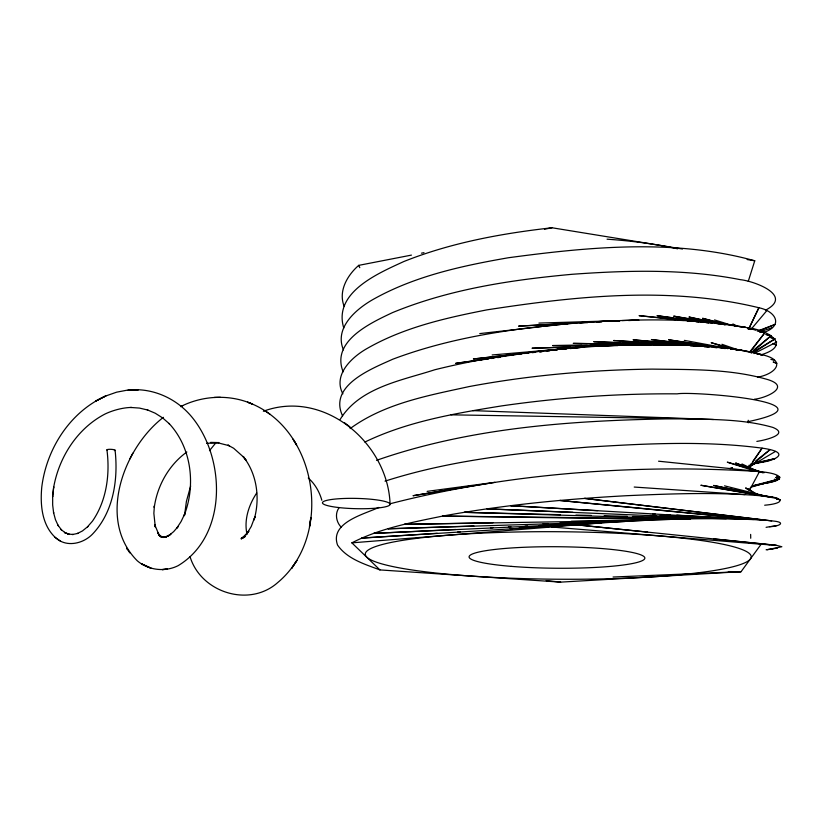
<?xml version="1.0" encoding="UTF-8"?>
<svg xmlns="http://www.w3.org/2000/svg" width="823" height="823" viewBox="0 0 823 823"><rect width="100%" height="100%" fill="white"/><g stroke="black" fill="none" stroke-linecap="round" stroke-linejoin="round"><path stroke-width="1.23" d="M52.672 496.156L52.6 496.814L53.721 486.805L52.672 496.156L52.662 505.003L53.66 513.171L53.505 512.41L55.45 519.642L58.279 525.815L57.898 525.064L61.499 529.981L60.953 529.343L65.223 532.882L64.554 532.399L69.369 534.466L64.554 532.399M184.506 515.64L186.42 501.32L190.658 486.012M53.649 487.401C59.009 457.146 77.362 428.361 105.015 414.031C112.165 410.584 122.339 407.601 131.341 407.447L130.713 407.467L139.457 408.074L147.924 410.08L147.194 409.803L155.228 413.218L162.707 417.961L169.497 423.927L168.993 423.413C191.625 447.619 195.997 485.261 184.105 515.537L184.722 513.953L181.081 521.545L176.801 528.119L178.262 526.36L173.663 531.637L168.725 535.68L170.906 534.168L165.948 536.894L168.427 535.917L163.571 537.368L166.318 536.935L161.658 537.182L164.693 537.398L160.32 536.524L163.366 537.501L159.353 535.557L162.131 537.275L158.541 534.302L160.763 536.606L157.635 532.646L159.127 535.259L154.693 524.56L155.3 527.029L153.86 513.315L154.405 505.857L154.261 507.441C157.265 485.663 168.91 464.933 186.842 452.012M748.261 281.373L754.753 260.778C674.767 238.639 589.515 246.838 508.367 257.753C462.187 265.798 415.183 275.942 373.879 298.996C356.554 308.656 333.953 327.585 343.458 349.878M760.565 354.97C793.115 345.444 767.962 329.93 748.416 327.935C693.059 317.267 636.138 319.149 580.164 322.667C516.731 327.966 452.65 336.648 392.787 359.209C371.934 368.632 328.202 385.452 342.605 415.934M340.177 419.401C359.63 387.396 401.706 380.504 434.719 369.774C497.174 354.188 561.523 347.244 625.758 344.94C671.465 344.353 718.232 343.14 762.787 354.878C787.467 360.68 775.287 374.187 757.623 377.16M163.417 417.323C123.337 448.144 96.744 520.157 137.276 560.792C148.377 570.298 164.96 572.242 178.015 565.73C228.743 535.392 225.8 454.8 189.557 414.339L189.125 413.897C173.818 397.139 150.804 387.499 128.059 390.123L138.346 389.783L127.431 390.123L116.578 392.18L105.601 396.038C69.945 411.984 46.5 448.936 41.778 487.062C40.101 504.581 41.767 525.115 55.594 537.728C66.632 548.046 84.327 543.55 93.534 533.016C113.646 511.042 118.286 478.904 115.086 450.253M748.601 329.303L758.878 307.73C776.315 311.372 783.815 326.011 763.188 332.646M748.951 328.377L758.878 307.73C669.963 286.085 576.265 296.043 486.856 309.88C446.045 317.884 404.474 327.266 367.984 347.985C352.491 356.482 332.543 374.475 342.872 393.847M132.812 453.195L129.777 459.008M749.815 489.685L759.495 471.589C782.91 473.534 788.578 480.529 761.46 483.821M338.994 507.832C334.591 513.891 336.298 522.379 341.442 527.42M256.704 492.998C248.844 504.9 243.855 519.776 246.972 534.055M748.591 467.485L751.43 463.411M752.86 461.374L762.088 448.144C793.701 452.485 774.268 461.713 755.771 463.04M767.139 549.754L781.85 546.739L776.161 545.258L761.131 544.24L741.091 571.666L560.658 582.128L379.938 569.917C364.733 564.187 347.255 559.054 337.553 545.093C329.498 522.523 364.363 514.231 378.837 507.421M209.484 450.665L215.965 442.692M749.928 352.439L764.845 332.708L759.866 331.679M749.928 351.688L764.845 332.708L759.845 331.803M750.885 329.529L766.635 310.857M411.438 255.109L358.725 265.366C347.399 275.191 338.16 290.992 344.096 306.177M751.214 353.067L771.079 335.712L766.09 334.447M749.804 466.867L769.937 449.728L755.792 460.87M753.251 350.444L771.079 335.712L766.1 334.58M350.135 428.598C384.67 403.311 428.351 395.513 469.285 386.543C529.59 375.267 590.945 369.866 652.269 369.116C690.981 369.64 730.783 368.694 768.27 379.732C791.726 387.252 764.66 398.435 754.362 399.227M754.053 352.398L775.019 338.829L771.388 337.687M752.057 352.748L775.019 338.829L770.102 337.43M749.084 467.032L775.441 451.436M765.493 310.199C793.958 295.529 753.95 281.024 740.422 279.686C685.075 268.74 628.062 270.263 572.057 274.296C511.083 279.892 449.43 289.151 392.499 312.617C370.803 322.873 330.764 341.164 343.16 371.831M379.938 569.917L351.863 542.851C380.082 528.294 411.798 522.41 442.63 516.083C503.439 504.921 565.123 499.047 626.817 495.693C672.463 493.697 718.356 491.907 763.929 496.074C784.268 497.339 785.986 503.378 764.67 505.219M105.601 396.038L95.746 401.058L105.961 395.863M753.95 353.592L776.706 341.998M364.867 442.064C407.57 421.438 454.996 413.413 501.444 405.934C559.619 397.53 618.443 393.394 677.226 393.857C690.888 391.018 840.088 402.231 748.261 421.623M181.132 406.356C203.127 395.359 229.987 394.124 252.568 404.155L247.528 402.169C268.555 409.607 285.982 425.625 296.609 445.078L293.06 439.143M180.576 406.634L182.819 405.523M245.326 536.606L241.149 538.489L245.089 536.071L241.252 538.983L248.906 531.216L246.17 534.847L251.252 526.473L254.965 516.638L254.029 519.961C260.253 498.717 257.167 474.079 243.166 456.518L245.871 459.954L243.166 456.518M758.425 331.227L775.019 324.457L757.304 331.144M376.512 460.345C473.842 426.304 578.59 420.1 680.93 418.65C711.607 419.617 743.118 418.866 772.869 427.415C790.841 434.667 762.499 440.675 756.841 441.385M759.629 331.947L771.748 327.821M385.02 481.146C450.778 460.078 519.992 452.64 588.527 447.064C646.24 443.638 704.581 440.521 762.088 448.144L749.28 467.341L748.796 466.168M263.36 411.253C323.748 388.878 387.88 442.795 390.071 503.964M243.413 537.44L241.489 538.036L243.711 537.563M389.835 503.83C509.921 472.875 635.891 463.73 759.495 471.589L658.565 461.199M750.339 487.401L779.515 478.832L775.955 477.556M753.775 485.498L779.515 478.832L775.873 477.669M752.747 464.121L774.927 458.648L753.724 463.246M751.883 486.455L776.83 480.354L774.505 479.264M769.484 526.689C779.916 526.453 787.055 521.967 771.624 520.887L584.567 498.399L771.624 520.887M730.011 468.39L732.511 467.845M729.878 468.626L732.357 468.102M752.201 463.966L769.567 460.355M754.814 485.375L772.097 481.815M421.479 253.155L423.989 252.671M544.487 229.226L552.017 227.765L682.524 249.019M471.888 485.786L413.033 495.713L494.952 482.309L427.137 491.372M766.09 527.327L776.562 525.599M766.12 549.785L777.478 548.087M535.619 351.678L455.654 363.365L488.718 358.838M206.635 443.35L218.897 442.579L210.451 442.496L216.994 442.589L229.463 445.768L227.878 445.089L233.639 448.247L243.711 457.218M491.259 358.489L493.81 358.139M497.627 357.624L500.168 357.275M545.947 351.01L549.764 350.485M552.305 350.135L559.938 349.096L473.359 358.972L521.792 353.777M479.758 333.593L541.555 326.628M544.085 326.34L568.045 323.645M552.017 227.765C501.608 233.434 451.117 242.682 403.826 261.529C378.559 273.185 332.852 292.33 343.767 327.996M524.344 353.499L528.16 353.088M531.987 352.676L534.538 352.409M547.285 351.04L549.826 350.763M554.928 350.217L557.48 349.95M562.572 349.405L566.399 348.993M570.216 348.582L584.237 347.08L492.144 354.96M773.692 548.56L770.575 548.848M351.863 542.851L551.513 526.998C622.023 520.794 692.976 516.309 763.734 520.115L559.825 500.466L753.498 519.478L676.815 515.126M242.271 537.563L244.102 537.44M437.208 533.304L361.719 538.077L576.367 524.807L647.629 532.1M457.681 532.008L460.242 531.853M510.137 528.695L512.698 528.531M519.097 528.129L600.985 522.955L373.776 533.366L455.819 529.477M615.913 320.641L518.593 326.124L544.178 324.828M546.739 324.694L559.537 324.056M563.374 323.861L573.61 323.346M579.999 323.017L587.684 322.626M596.634 322.174L601.757 321.916M611.993 321.402L619.668 321.011M628.618 320.559L638.854 320.044L622.198 320.548M490.436 527.841L492.998 527.718M508.377 526.987L510.949 526.864M525.043 526.195L527.605 526.072M539.147 525.527L625.038 521.453L388.045 528.788L473.904 525.979M613.053 577.026L741.091 571.666L728.417 571.574M631.498 344.775L532.008 348.232L570.473 347.039M543.098 523.726L548.221 523.562M559.763 523.181L648.185 520.301L404.381 524.354L492.967 522.718M538.911 323.089L619.637 320.631M575.606 346.884L594.844 346.288M601.253 346.092L617.929 345.578M628.186 345.259L653.832 344.467L552.593 345.567L581.892 345.351M214.237 397.437L220.43 397.314M571.285 521.278L670.138 519.457L442.63 516.083L690.62 518.943L464.151 512.328L560.494 514.684M595.903 345.249L674.901 344.683L573.25 343.386L587.283 343.623M589.834 343.664L635.757 344.426M653.616 344.724L694.447 345.403L593.722 341.699L620.48 342.8M450.994 414.833L695.558 418.876M575.915 515.064L591.326 515.435M604.175 515.754L627.301 516.319M632.434 516.443L726.215 518.737L486.918 508.861L572.88 512.297M472.711 410.615L713.5 419.493M649.872 515.363L656.281 515.62M660.128 515.774L740.967 519.004L510.671 505.713L597.57 510.641M623.032 342.903L639.605 343.592M644.697 343.798L659.995 344.436M667.638 344.744L680.384 345.269M690.579 345.691L699.499 346.061M704.601 346.267L712.245 346.586L613.732 340.506L659.48 343.572M652.536 513.758L655.087 513.902M666.589 514.55L670.426 514.766M663.297 343.829L672.196 344.426M677.278 344.765L684.901 345.279M689.983 345.619L696.34 346.041M709.045 346.894L703.963 346.555L707.718 346.884M715.393 347.316L728.108 348.17L633.041 339.796L673.543 343.644M634.204 487.051L744.887 494.582M551.513 526.998L761.131 544.24M676.074 343.88L682.401 344.477M684.931 344.724L689.993 345.197M693.789 345.557L698.861 346.041M722.903 348.324L725.433 348.561M730.495 349.045L741.893 350.125L730.413 348.787M704.323 322.204L639.07 315.651L675.806 319.674M706.875 322.462L711.998 322.976M715.835 323.357L720.948 323.871M723.51 324.128L732.47 325.034M713.798 538.88L776.161 545.258M576.367 524.807L769.803 544.703M560.658 582.128L546.174 580.565M679.613 320.096L683.409 320.507M687.215 320.929L691.011 321.34M696.083 321.896L698.614 322.174M734.095 326.062L736.626 326.34M739.157 326.618L745.494 327.307L734.116 325.815M727.871 348.489L651.384 339.56L676.599 342.728M679.119 343.037L690.456 344.467M692.976 344.775L696.762 345.259M700.538 345.732L703.058 346.041M706.844 346.524L709.364 346.833M714.405 347.471L716.926 347.79M745.905 351.421L753.467 352.378L742.068 350.68M712.625 322.986L657.001 315.672L673.337 318.007M716.422 323.48L718.942 323.82M722.738 324.313L725.269 324.653M729.065 325.147L731.585 325.476M675.858 318.367L690.939 320.528M693.45 320.888L697.225 321.433M699.735 321.793L702.256 322.153M706.021 322.688L708.541 323.048M747.51 328.634L756.306 329.889L747.541 328.428M728.129 348.613L668.554 339.765L697.451 344.395M730.659 348.983L733.19 349.364M735.731 349.734L738.262 350.114M699.972 344.796L702.482 345.197M704.992 345.609L707.502 346.01M756.502 353.869L762.787 354.878L757.808 353.952M747.15 259.543L754.753 260.778M720.002 323.851L673.677 316.145L697.41 320.456M722.512 324.262L725.012 324.684M773.157 497.411L700.857 485.261L777.91 498.594L713.603 485.447L758.096 495.045M68.659 534.148L67.928 534.024L73.175 534.508L72.517 534.518L78.01 533.366L77.413 533.499L82.444 530.948L87.917 526.504L87.495 526.843L92.413 521.216C106.692 500.621 110.087 474.264 106.939 449.852M699.91 320.908L702.4 321.361M704.9 321.814L707.399 322.266M684.355 340.372L727.923 348.427M730.423 348.89L732.912 349.353M726.267 324.746L688.933 317.03L707.605 321.279M776.624 499.036L780.338 499.839L776.614 498.903M724.528 485.837L770.41 497.349M727.501 324.632L702.595 318.306L724.693 324.571M737.964 350.176L711.154 342.687L729.435 348.407M770.853 359.363L774.515 360.381M764.114 472.721L727.295 462.166L750.37 469.532M776.387 476.229L780.07 477.289M714.539 319.921L732.686 325.589M773.291 362.141L776.943 363.282L773.353 362.038M721.925 344.292L738.663 350.073M762.911 472.844L735.628 462.999L747.397 467.958M774.474 479.367L776.83 480.354M741.996 463.966L759.413 472.165M732.881 323.953L737.449 326.186M772.787 343.51L776.202 345.187M758.919 495.127L745.628 487.905L748.724 490.189M54.915 537.254L60.593 541.195M264.636 410.523L269.954 414.247M349.96 426.88L344.446 422.693M754.598 493.553L748.693 488.78L750.082 490.765M308.265 478.019C314.931 483.842 319.458 491.825 321.844 500.281M129.808 552.902L126.691 548.231L127.544 549.507M293.399 439.729C321.114 482.741 318.655 548.375 277.835 582.468C249.338 607.971 200.874 592.632 190.02 556.615M358.725 265.366L359.785 267.681M748.21 420.255L748.272 422.816M749.167 465.149L749.228 467.711M750.648 534.405L750.73 538.252M107.443 450.222A4.074 0.71 2.8 0 1 108.513 449.368A4.074 0.71 2.8 0 1 113.79 449.656A4.074 0.71 2.8 0 1 114.387 450.603M607.076 239.184A187.099 51.108 -0.3 0 1 677.689 248.824M310.878 517.513L309.499 526.463L310.878 517.513M296.866 560.545L291.579 568.446L296.866 560.545M542.131 351.524L539.59 351.874L542.182 351.586M167.151 569.135L162.234 569.588L167.151 569.135M150.846 568.096L141.546 563.878L150.846 568.096M456.179 574.938A193.035 23.764 0.4 0 0 751.142 557.5A193.035 23.764 0.4 0 0 467.351 533.89A193.035 23.764 0.4 0 0 456.179 574.938M338.119 507.482A33.856 5.144 1.3 0 0 390.102 504.499A33.856 5.144 1.3 0 0 340.66 498.635A33.856 5.144 1.3 0 0 338.119 507.482M511.165 566.358A87.866 10.761 0.4 0 0 644.821 558.333A87.866 10.761 0.4 0 0 514.961 547.748A87.866 10.761 0.4 0 0 511.165 566.358"/></g></svg>
